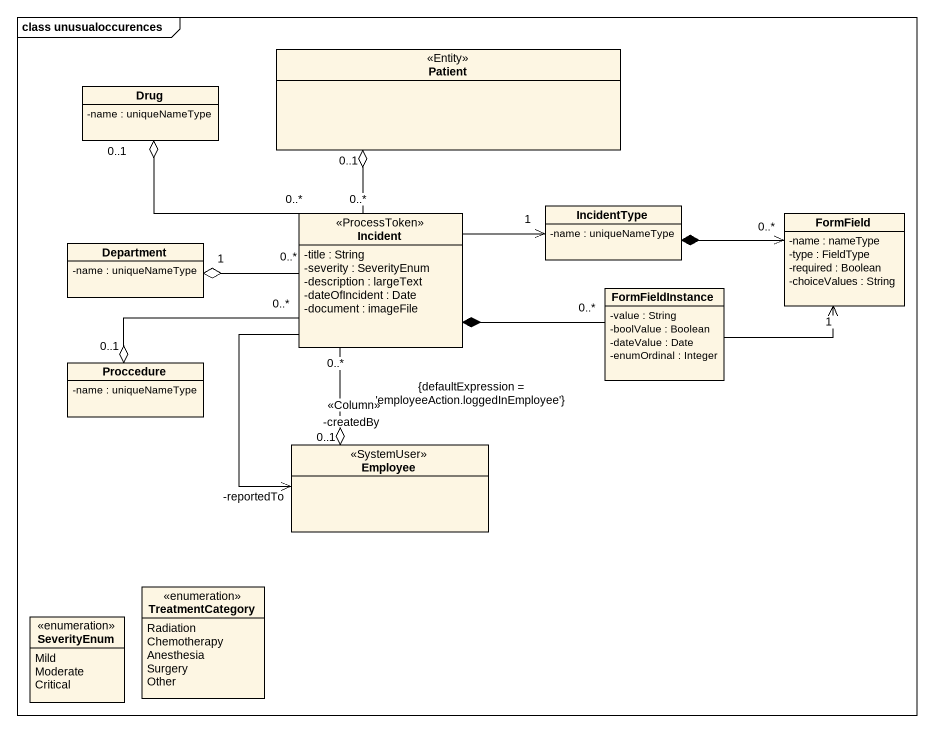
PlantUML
@startuml
mainframe class unusualoccurences
hide circle
hide empty members
skinparam classAttributeIconSize 0
class Patient <<Entity>>
class Drug {
  -name : uniqueNameType
}
class Incident <<ProcessToken>> {
  -title : String
  -severity : SeverityEnum
  -description : largeText
  -dateOfIncident : Date
  -document : imageFile
}
class IncidentType {
  -name : uniqueNameType
}
class FormField {
  -name : nameType
  -type : FieldType
  -required : Boolean
  -choiceValues : String
}
class Department {
  -name : uniqueNameType
}
class FormFieldInstance {
  -value : String
  -boolValue : Boolean
  -dateValue : Date
  -enumOrdinal : Integer
}
class Proccedure {
  -name : uniqueNameType
}
class Employee <<SystemUser>>
enum SeverityEnum {
  Mild
  Moderate
  Critical
}
enum TreatmentCategory {
  Radiation
  Chemotherapy
  Anesthesia
  Surgery
  Other
}
Patient "0..1" o-- "0..*" Incident
Drug "0..1" o-- "0..*" Incident
Incident -right-> "1" IncidentType
Incident *-right- "0..*" FormFieldInstance
Incident --> "-reportedTo" Employee
IncidentType *-right-> "0..*" FormField
Department "1" o-right- "0..*" Incident
FormFieldInstance -right-> "1" FormField
Proccedure "0..1" o-right- "0..*" Incident
Employee "-createdBy\n0..1\n<<Column>>\n{defaultExpression = 'employeeAction.loggedInEmployee'}" o-up- "0..*" Incident
@enduml
